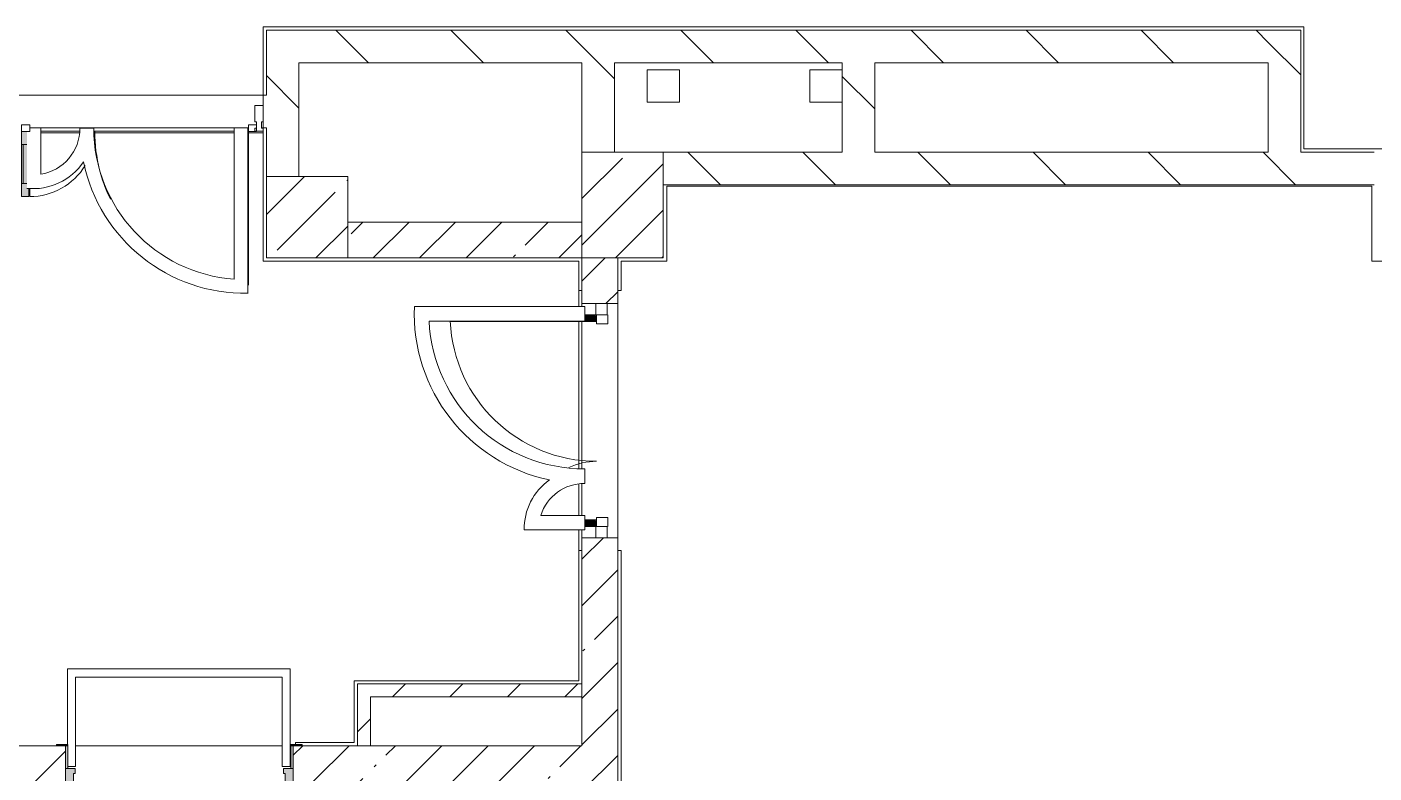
# Model space of a CAD drawing. Header units: millimetres. Extents: x 2623 to 211276, y -8553 to 29000.
# Drawn here: x 156334 to 164616, y 7732 to 12320 of the extents above; entities that cross this region are included whole.
import ezdxf

# ---------------------------------------------------------------- set-up
doc = ezdxf.new("R2010")
doc.units = ezdxf.units.MM
for name, color, linetype, lineweight, true_color in [('A-DETL-GENF-10', 7, 'Continuous', 5, 0xe2e2e2), ('A-DETL-GENF-9', 7, 'Continuous', 5, 0xaaaaaa), ('A-DOOR-3', 7, 'Continuous', 5, 0xaaaaaa), ('A-DOOR-4', 7, 'Continuous', 5, 0xe2e2e2), ('A-DOOR-FRAM-3', 7, 'Continuous', 5, 0xe2e2e2), ('A-DOOR-FRAM-4', 7, 'Continuous', 5, 0xaaaaaa), ('A-FLOR-3', 7, 'Continuous', 5, 0xaaaaaa)]:
    doc.layers.add(name, color=color, linetype=linetype, lineweight=lineweight, true_color=true_color)
for name, color, linetype, lineweight in [('A-GLAZ-CWMG-1', 7, 'Continuous', 5), ('A-WALL', 7, 'Continuous', 9), ('I-WALL-3', 7, 'Continuous', 5), ('S-COLS-2', 7, 'Continuous', 5)]:
    doc.layers.add(name, color=color, linetype=linetype, lineweight=lineweight)
pattern_1 = [(45, (84266.1, 0), (-285.1231, 285.1231), []), (45, (84551.2, 0), (-285.1231, 285.1231), [504.031, -100.806, 16.764, -84.042])]
pattern_2 = [(135, (84266.1, 0), (-353.5534, -353.5534), [])]
pattern_3 = [(45, (84266.1, 0), (-176.7767, 176.7767), [])]

# ---------------------------------------------------------------- blocks, each defined once
blk = doc.blocks.new('BSC_Колонна _Прямоугольная - 650х500-23287315-3_1_1_птичка')
at = {"layer": 'S-COLS-2'}
h = blk.add_hatch(dxfattribs=at)
h.set_pattern_fill('FP_89', color=256, style=0, pattern_type=2)
h.set_pattern_definition([(135, (11225, -75730), (-285.1231, -285.1231), []), (135, (11225, -75444.88), (-285.1231, -285.1231), [504.031, -100.806, 16.764, -84.042])])
h.paths.add_polyline_path([(325, -217), (325, 250), (-325, 250), (-325, -250), (325, -250)])
for p, q in [((325, 250), (-325, 250)), ((-325, 250), (-325, -250)), ((325, -250), (325, 250)), ((-325, -250), (325, -250))]:
    blk.add_line(p, q, dxfattribs=at)
blk = doc.blocks.new('BSC_Колонна _Прямоугольная - 500х500-V83-3_1_1_птичка')
at = {"layer": 'S-COLS-2'}
h = blk.add_hatch(dxfattribs=at)
h.set_pattern_fill('FP_90', color=256, style=0, pattern_type=2)
h.set_pattern_definition([(45, (-73790, -11150), (-285.1231, 285.1231), []), (45, (-73504.88, -11150), (-285.1231, 285.1231), [504.031, -100.806, 16.764, -84.042])])
h.paths.add_polyline_path([(-141.4, -250), (250, -250), (250, 250), (-250, 250), (-250, -250)])
for p, q in [((250, 250), (-250, 250)), ((-250, 250), (-250, -250)), ((250, -250), (250, 250)), ((-250, -250), (250, -250))]:
    blk.add_line(p, q, dxfattribs=at)
blk = doc.blocks.new('110_Дверь_СКБ_2Ст - Д-1 Лестничная клетка EIS60-24319353-3_1_1_птичка')
at = {"layer": 'A-DOOR-4'}
for points in [[(612.5, 1010), (612.5, 110), (662.5, 110), (662.5, 1010)], [(-631.1, 510), (-637.5, 510), (-637.5, 110), (-587.5, 110), (-587.5, 510)], [(712.5, 30), (697.5, 30), (697.5, -110), (712.5, -110)]]:
    blk.add_hatch(color=256, dxfattribs=at).paths.add_polyline_path(points)
h = blk.add_hatch(color=256, dxfattribs=at)
h.paths.add_polyline_path([(662.5, 110), (662.5, 60), (652.5, 60), (652.5, 30), (712.5, 30), (712.5, 110)])
h.paths.add_polyline_path([(-637.5, 110), (-687.5, 110), (-687.5, 30), (-627.5, 30), (-631.1, 60), (-637.5, 60)])
at = {"layer": 'A-DOOR-FRAM-3'}
for points in [[(-742.5, 118), (-742.5, 110), (-672.5, 110), (-672.5, 118)], [(697.5, 118), (697.5, 110), (767.5, 110), (767.5, 118)], [(-672.5, 30), (-687.5, 30), (-687.5, -110), (-672.5, -110)], [(-672.5, -110), (-742.5, -110), (-742.5, -118), (-672.5, -118)], [(697.5, -110), (697.5, -118), (767.5, -118), (767.5, -110)]]:
    blk.add_hatch(color=256, dxfattribs=at).paths.add_polyline_path(points)
at = {"layer": 'A-DOOR-3'}
for p, q in [((662.5, 1010), (612.5, 1010)), ((612.5, 1010), (612.5, 110)), ((662.5, 110), (662.5, 1010)), ((-637.5, 510), (-637.5, 110)), ((-587.5, 510), (-637.5, 510)), ((-587.5, 110), (-587.5, 510)), ((-637.5, 110), (-587.5, 110)), ((612.5, 110), (662.5, 110))]:
    blk.add_line(p, q, dxfattribs=at)
for centre, radius, start, end in [((662.5, 110), 900, 90, 180), ((-637.5, 110), 400, 360, 90)]:
    blk.add_arc(centre, radius, start, end, dxfattribs=at)
at = {"layer": 'A-DOOR-FRAM-4'}
for p, q in [((-672.5, 118), (-742.5, 118)), ((-742.5, 118), (-742.5, 110)), ((-742.5, 110), (-672.5, 110)), ((-637.5, 110), (-687.5, 110)), ((-687.5, 110), (-687.5, 30)), ((-672.5, 110), (-672.5, 118)), ((-637.5, 60), (-637.5, 110)), ((662.5, 110), (662.5, 60)), ((712.5, 110), (662.5, 110)), ((767.5, 118), (697.5, 118)), ((697.5, 118), (697.5, 110)), ((697.5, 110), (767.5, 110)), ((712.5, 30), (712.5, 110)), ((767.5, 110), (767.5, 118)), ((-687.5, 30), (-627.5, 30)), ((-672.5, 30), (-687.5, 30)), ((-687.5, 30), (-687.5, -110)), ((-672.5, -110), (-672.5, 30)), ((-627.5, 60), (-637.5, 60)), ((-627.5, 30), (-627.5, 60)), ((662.5, 60), (652.5, 60)), ((652.5, 60), (652.5, 30)), ((652.5, 30), (712.5, 30)), ((712.5, 30), (697.5, 30)), ((697.5, 30), (697.5, -110)), ((712.5, -110), (712.5, 30)), ((-672.5, -110), (-742.5, -110)), ((-742.5, -110), (-742.5, -118)), ((-742.5, -118), (-672.5, -118)), ((-687.5, -110), (-672.5, -110)), ((-672.5, -118), (-672.5, -110)), ((697.5, -110), (712.5, -110)), ((767.5, -110), (697.5, -110)), ((697.5, -110), (697.5, -118)), ((697.5, -118), (767.5, -118)), ((767.5, -118), (767.5, -110))]:
    blk.add_line(p, q, dxfattribs=at)
blk = doc.blocks.new('Прямоугольный импост - 50 x 70 мм-32306832-3_1_1_птичка')
at = {"layer": 'A-GLAZ-CWMG-1'}
for p, q in [((-70, 35), (0, 35)), ((-70, -35), (-70, 35)), ((0, 35), (0, -35)), ((0, -35), (-70, -35))]:
    blk.add_line(p, q, dxfattribs=at)
blk = doc.blocks.new('Дверь_Витражная_остекление_ - ДВН_ДАО_Главный вход_1200 в свету Д-22 _п_-32306833-3_1_1_птичка')
at = {"layer": 'A-DOOR-4'}
for points in [[(-610, -35), (-610, -30), (-650, -35), (-650, -103), (-611.7, -103), (-610, -87)], [(650, -87), (650, -30), (610, -35), (610, -103), (650, -103)]]:
    blk.add_hatch(color=256, dxfattribs=at).paths.add_polyline_path(points)
at = {"layer": 'A-DETL-GENF-9'}
for p, q in [((-650, 40), (-595, 40)), ((-595, 40), (-595, -30)), ((650, 40), (595, 40)), ((595, 40), (595, -30)), ((-610, -30), (-650, -30)), ((-595, -30), (-650, -30)), ((-650, -35), (-650, -103)), ((-610, -930), (-610, -30)), ((595, -30), (650, -30)), ((610, -30), (610, -103)), ((650, -30), (610, -30)), ((650, -103), (650, -35))]:
    blk.add_line(p, q, dxfattribs=at)
at = {"layer": 'A-DOOR-3'}
for p, q in [((-650, -103), (-650, -35)), ((650, -103), (650, -35))]:
    blk.add_line(p, q, dxfattribs=at)
for centre, radius, start, end in [((-650, -30), 900, 272.47677, 0), ((650, -30), 400, 180, 205.34539)]:
    blk.add_arc(centre, radius, start, end, dxfattribs=at)
blk = doc.blocks.new('Прямоугольный импост - 50 x 70 мм-32306835-3_1_1_птичка')
at = {"layer": 'A-GLAZ-CWMG-1'}
for p, q in [((0, 35), (-70, 35)), ((-70, 35), (-70, -35)), ((0, -35), (0, 35)), ((-70, -35), (0, -35))]:
    blk.add_line(p, q, dxfattribs=at)
blk = doc.blocks.new('Дверь_Витражная_остекление_ - В-18-32468702-3_1_1_птичка')
at = {"layer": 'A-DETL-GENF-10'}
blk.add_hatch(color=256, dxfattribs=at).paths.add_polyline_path([(689.5, 420), (677.5, 420), (677.5, 369.7), (689.5, 369.5), (689.5, 20), (722.5, 20), (722.5, 420)])
at = {"layer": 'A-DETL-GENF-9'}
for p, q in [((-672.5, 965), (-672.5, 20)), ((-672.5, 965), (-672.5, 20)), ((722.5, 420), (677.5, 420)), ((677.5, 420), (677.5, 369.7)), ((722.5, 420), (677.5, 420)), ((677.5, 420), (677.5, 369.7)), ((722.5, 420), (722.5, 20)), ((722.5, 20), (722.5, 420)), ((722.5, 340), (689.5, 340)), ((712.5, 340), (712.5, 100)), ((722.5, 100), (689.5, 100))]:
    blk.add_line(p, q, dxfattribs=at)
at = {"layer": 'A-DOOR-3'}
for p, q in [((-672.5, 965), (-672.5, 20)), ((672.5, 420), (672.5, 369.8)), ((-672.5, 20), (-722.5, 20)), ((-722.5, 20), (-722.5, -20)), ((-672.5, -20), (-672.5, 20)), ((722.5, 20), (672.5, 20)), ((672.5, 20), (672.5, -20)), ((722.5, -20), (722.5, 20)), ((-722.5, -20), (-672.5, -20)), ((672.5, -20), (722.5, -20))]:
    blk.add_line(p, q, dxfattribs=at)
for centre, radius, start, end in [((-672.5, 20), 945, 15.85424, 26.17307), ((672.5, 20), 400, 90, 148.53811), ((-672.5, 20), 945, 360, 14.43128), ((672.5, 20), 400, 177.03782, 180)]:
    blk.add_arc(centre, radius, start, end, dxfattribs=at)
blk = doc.blocks.new('Прямоугольный импост - Импост структурный с накладкой - 160мм Темный-33326242-3_1_1_птичка')
at = {"layer": 'A-GLAZ-CWMG-1'}
for p, q in [((0, 140), (-50, 140)), ((-50, 140), (-50, 40)), ((0, 40), (0, 140)), ((-50, 40), (-40, 40)), ((-40, 0), (-50, 0)), ((-50, 0), (-50, -17)), ((-40, 40), (-40, 0)), ((-10, 0), (-10, 40)), ((-10, 40), (0, 40)), ((0, 0), (-10, 0)), ((0, -17), (0, 0)), ((-50, -17), (0, -17))]:
    blk.add_line(p, q, dxfattribs=at)

msp = doc.modelspace()

# ---------------------------------------------------------------- hatches: boundary and pattern name
at = {"layer": 'I-WALL-3'}
h = msp.add_hatch(dxfattribs=at)
h.set_pattern_fill('FP_70', color=256, style=0, pattern_type=2)
h.set_pattern_definition(pattern_2)
h.paths.add_polyline_path([(163507.9, 12100), (163966.1, 12100), (163966.1, 12300), (157806.1, 12300), (157806.1, 12100), (161643.5, 12100)])
h = msp.add_hatch(dxfattribs=at)
h.set_pattern_fill('FP_70', color=256, style=0, pattern_type=2)
h.set_pattern_definition(pattern_2)
h.paths.add_polyline_path([(164166.1, 11550), (164166.1, 12300), (163966.1, 12300), (163966.1, 11550)])
h = msp.add_hatch(dxfattribs=at)
h.set_pattern_fill('FP_70', color=256, style=0, pattern_type=2)
h.set_pattern_definition(pattern_2)
h.paths.add_polyline_path([(157806.1, 11400), (158006.1, 11400), (158006.1, 12100), (157806.1, 12100), (157806.1, 11700)])
h = msp.add_hatch(dxfattribs=at)
h.set_pattern_fill('FP_70', color=256, style=0, pattern_type=2)
h.set_pattern_definition(pattern_2)
h.paths.add_polyline_path([(159746.1, 11550), (159946.1, 11550), (159946.1, 12100), (159746.1, 12100)])
h = msp.add_hatch(dxfattribs=at)
h.set_pattern_fill('FP_70', color=256, style=0, pattern_type=2)
h.set_pattern_definition(pattern_2)
h.paths.add_polyline_path([(161546.6, 11550), (161546.6, 12100), (161346.6, 12100), (161346.6, 11550)])
h = msp.add_hatch(dxfattribs=at)
h.set_pattern_fill('FP_70', color=256, style=0, pattern_type=2)
h.set_pattern_definition(pattern_2)
h.paths.add_polyline_path([(152916.1, 11700), (153020.1, 11700), (153020.1, 11900), (152916.1, 11900), (152916.1, 11799.5)])
h.paths.add_polyline_path([(154500.1, 11700), (154576.1, 11700), (154576.1, 11900), (154500.1, 11900), (154500.1, 11799.5)])
h.paths.add_polyline_path([(155096.1, 11700), (155096.1, 11900), (155076.1, 11900), (155076.1, 11700)])
h.paths.add_polyline_path([(157806.1, 11700), (157806.1, 11900), (157786.1, 11900), (157786.1, 11700)])
h = msp.add_hatch(dxfattribs=at)
h.set_pattern_fill('FP_70', color=256, style=0, pattern_type=2)
h.set_pattern_definition(pattern_2)
h.paths.add_polyline_path([(164616.1, 11350), (164616.1, 11550), (160246.1, 11550), (160246.1, 11350), (163507.9, 11350)])
h = msp.add_hatch(dxfattribs=at)
h.set_pattern_fill('FP_67', color=256, style=0, pattern_type=2)
h.set_pattern_definition(pattern_1)
h.paths.add_polyline_path([(159746.1, 10900), (159746.1, 11120), (158306.1, 11120), (158306.1, 10900)])
h = msp.add_hatch(dxfattribs=at)
h.set_pattern_fill('FP_67', color=256, style=0, pattern_type=2)
h.set_pattern_definition(pattern_1)
h.paths.add_polyline_path([(159779.1, 7900), (159966.1, 7900), (159966.1, 9179), (159746.1, 9179), (159746.1, 7900)])
h.paths.add_polyline_path([(159746.1, 10619), (159966.1, 10619), (159966.1, 10900), (159746.1, 10900)])
h = msp.add_hatch(dxfattribs=at)
h.set_pattern_fill('FP_72', color=256, style=0, pattern_type=2)
h.set_pattern_definition(pattern_3)
h.paths.add_polyline_path([(158446.1, 7900), (158446.1, 8280), (158366.1, 8280), (158366.1, 7900)])
h = msp.add_hatch(dxfattribs=at)
h.set_pattern_fill('FP_72', color=256, style=0, pattern_type=2)
h.set_pattern_definition(pattern_3)
h.paths.add_polyline_path([(159746.1, 8200), (159746.1, 8280), (158446.1, 8280), (158446.1, 8200)])
h = msp.add_hatch(dxfattribs=at)
h.set_pattern_fill('FP_67', color=256, style=0, pattern_type=2)
h.set_pattern_definition(pattern_1)
h.paths.add_polyline_path([(158026.1, 7680), (159746.1, 7680), (159746.1, 7900), (157971.1, 7900), (157971.1, 7680)])
h.paths.add_polyline_path([(156516.1, 7680), (156571.1, 7680), (156571.1, 7900), (156126.1, 7900), (156126.1, 7680), (156346.1, 7680)])
h = msp.add_hatch(dxfattribs=at)
h.set_pattern_fill('FP_67', color=256, style=0, pattern_type=2)
h.set_pattern_definition(pattern_1)
h.paths.add_polyline_path([(159779.1, 120), (159966.1, 120), (159966.1, 350), (159746.1, 350), (159746.1, 120)])
h.paths.add_polyline_path([(159779.1, 1150), (159966.1, 1150), (159966.1, 3550), (159746.1, 3550), (159746.1, 1150)])
h.paths.add_polyline_path([(159746.1, 4050), (159966.1, 4050), (159966.1, 7900), (159746.1, 7900), (159746.1, 4279.6)])

# ---------------------------------------------------------------- linework, layer by layer
at = {"layer": 'A-FLOR-3'}
for p, q in [((157786.1, 11900), (157786.1, 12320)), ((157786.1, 12320), (164185.1, 12320)), ((164185.1, 12320), (164185.1, 11570)), ((160146.6, 12057), (160346.6, 12057)), ((160146.6, 11857), (160146.6, 12057)), ((160346.6, 12057), (160346.6, 11857)), ((161146.6, 12057), (161346.6, 12057)), ((161146.6, 11857), (161146.6, 12057)), ((160346.6, 11857), (160146.6, 11857)), ((161346.6, 11857), (161146.6, 11857)), ((156418.8, 11700), (156351.1, 11700)), ((156418.8, 11413.8), (156418.8, 11700)), ((156658.3, 11680), (156418.8, 11680)), ((156744.8, 11697.2), (156660.1, 11697.2)), ((157608.4, 11680), (156745.7, 11680)), ((157693.1, 11700), (157608.4, 11700)), ((157608.4, 11700), (157608.4, 10768.9)), ((157693.1, 10681.9), (157693.1, 11700)), ((157786.1, 10880), (157786.1, 11680)), ((157786.1, 11669), (157786.1, 11680)), ((156418.8, 11669), (156657.2, 11669)), ((156746.4, 11669), (157608.4, 11669)), ((157693.1, 11669), (157786.1, 11669)), ((164185.1, 11570), (167816.6, 11570)), ((164602.1, 11340), (160267.1, 11340)), ((160267.1, 11340), (160267.1, 10880)), ((164602.1, 10879), (164602.1, 11340)), ((159726.1, 10880), (157786.1, 10880)), ((159726.1, 10880), (159726.1, 10600.7)), ((160267.1, 10880), (159987.1, 10880)), ((159987.1, 10880), (159987.1, 10700)), ((168726.1, 10879), (164602.1, 10879)), ((159746.1, 10700), (159726.1, 10700)), ((159987.1, 10700), (159966.1, 10700)), ((159763.1, 10600.7), (158716, 10600.7)), ((159763.1, 10510.7), (159763.1, 10600.7)), ((158806.2, 10510.7), (159763.1, 10510.7)), ((159726.1, 9604.5), (159726.1, 10510.7)), ((159763.1, 9512.6), (159763.1, 9602.6)), ((159726.1, 9316.6), (159726.1, 9509.1)), ((159763.1, 9316.6), (159493.7, 9316.6)), ((159763.1, 9226.6), (159763.1, 9316.6)), ((159391.2, 9226.6), (159763.1, 9226.6)), ((159726.1, 9226.6), (159726.1, 8300)), ((159726.1, 9100), (159746.1, 9100)), ((159966.1, 9100), (159987.1, 9100)), ((159987.1, 9100), (159987.1, 4070)), ((157953, 8371.9), (156583, 8371.9)), ((156583, 8371.9), (156583, 7908)), ((157953, 7771.9), (157953, 8371.9)), ((156633, 7771.9), (156633, 8321.9)), ((156633, 8321.9), (157903, 8321.9)), ((157903, 8321.9), (157903, 7771.9)), ((158346.1, 7920), (158346.1, 8300)), ((158346.1, 8300), (159726.1, 8300)), ((157986.1, 7908), (157986.1, 7920)), ((157986.1, 7920), (158346.1, 7920)), ((156586.1, 7771.9), (156633, 7771.9)), ((157903, 7771.9), (157953, 7771.9))]:
    msp.add_line(p, q, dxfattribs=at)
for centre, radius, start, end in [((156373, 11697.2), 287, 279.17366, 0), ((157675.5, 11697.2), 930.7, 180, 265.86869), ((156373, 11697.2), 371.7, 263.98747, 326.07537), ((157675.5, 11697.2), 1015.4, 191.7891, 270.99569), ((159760.1, 10557.6), 1045, 177.63591, 258.21594), ((159760.1, 10557.6), 955, 182.81459, 270.17999), ((159760.1, 9233.6), 369, 125.33508, 181.08444), ((159760.1, 9233.6), 279, 89.3839, 162.68951)]:
    msp.add_arc(centre, radius, start, end, dxfattribs=at)
at = {"layer": 'A-WALL'}
for p, q in [((159746.1, 8200), (159746.1, 8280)), ((158366.1, 7900), (158446.1, 7900))]:
    msp.add_line(p, q, dxfattribs=at)
at = {"layer": 'I-WALL-3'}
for p, q in [((164166.1, 12300), (157806.1, 12300)), ((157806.1, 12300), (157806.1, 11900)), ((164166.1, 11550), (164166.1, 12300)), ((158006.1, 12100), (159746.1, 12100)), ((158006.1, 11400), (158006.1, 12100)), ((159746.1, 12100), (159746.1, 11550)), ((159946.1, 11550), (159946.1, 12100)), ((159946.1, 12100), (161346.6, 12100)), ((161346.6, 12100), (161346.6, 11550)), ((161546.6, 12100), (163966.1, 12100)), ((161546.6, 11550), (161546.6, 12100)), ((163966.1, 12100), (163966.1, 11550)), ((155076.1, 11900), (157806.1, 11900)), ((157786.1, 11900), (157786.1, 11700)), ((157608.4, 11700), (156418.8, 11700)), ((157776.1, 11700), (157806.1, 11700)), ((157806.1, 11700), (157806.1, 11400)), ((161346.6, 11550), (160246.1, 11550)), ((163966.1, 11550), (161546.6, 11550)), ((164616.1, 11550), (164166.1, 11550)), ((160246.1, 11350), (164616.1, 11350)), ((159746.1, 11120), (158306.1, 11120)), ((158306.1, 10900), (159746.1, 10900)), ((159746.1, 10900), (159746.1, 10600.7)), ((159966.1, 10900), (159966.1, 7900)), ((159746.1, 10619), (159966.1, 10619)), ((159746.1, 9603.5), (159746.1, 10510.7)), ((159746.1, 9316.6), (159746.1, 9511)), ((159746.1, 9226.6), (159746.1, 8280)), ((159966.1, 9179), (159746.1, 9179)), ((158366.1, 8280), (158366.1, 7900)), ((159746.1, 8280), (158366.1, 8280)), ((158446.1, 7900), (158446.1, 8200)), ((158446.1, 8200), (159746.1, 8200)), ((159746.1, 8200), (159746.1, 7900)), ((156516.1, 7900), (156126.1, 7900)), ((156633, 7900), (157903, 7900)), ((158366.1, 7900), (158026.1, 7900)), ((159746.1, 7900), (158446.1, 7900)), ((159966.1, 4050), (159966.1, 7900))]:
    msp.add_line(p, q, dxfattribs=at)

# ---------------------------------------------------------------- block references
at = {"layer": 'A-DOOR-3'}
for name, p, rotation in [('Дверь_Витражная_остекление_ - В-18-32468702-3_1_1_птичка', (157023.6, 11697), 180), ('Дверь_Витражная_остекление_ - ДВН_ДАО_Главный вход_1200 в свету Д-22 _п_-32306833-3_1_1_птичка', (159866.1, 9899), 269.9999999999994), ('110_Дверь_СКБ_2Ст - Д-1 Лестничная клетка EIS60-24319353-3_1_1_птичка', (157283.6, 7790), 180)]:
    msp.add_blockref(name, p, dxfattribs=dict(at, rotation=rotation))
at = {"layer": 'A-GLAZ-CWMG-1'}
msp.add_blockref('Прямоугольный импост - Импост структурный с накладкой - 160мм Темный-33326242-3_1_1_птичка', (157786.1, 11697), dxfattribs=at)
at = {"layer": 'A-GLAZ-CWMG-1', "rotation": 89.99999999999942}
msp.add_blockref('Прямоугольный импост - 50 x 70 мм-32306835-3_1_1_птичка', (159866.1, 10619), dxfattribs=at)
at = {"layer": 'A-GLAZ-CWMG-1', "extrusion": (0, 0, -1), "rotation": 270.0000000000006}
msp.add_blockref('Прямоугольный импост - 50 x 70 мм-32306832-3_1_1_птичка', (-159866.1, 9179), dxfattribs=at)
at = {"layer": 'S-COLS-2', "rotation": 270.0000000000007}
msp.add_blockref('BSC_Колонна _Прямоугольная - 650х500-23287315-3_1_1_птичка', (159996.1, 11225), dxfattribs=at)
at = {"layer": 'S-COLS-2'}
msp.add_blockref('BSC_Колонна _Прямоугольная - 500х500-V83-3_1_1_птичка', (158056.1, 11150), dxfattribs=at)

doc.saveas('drawing.dxf')
